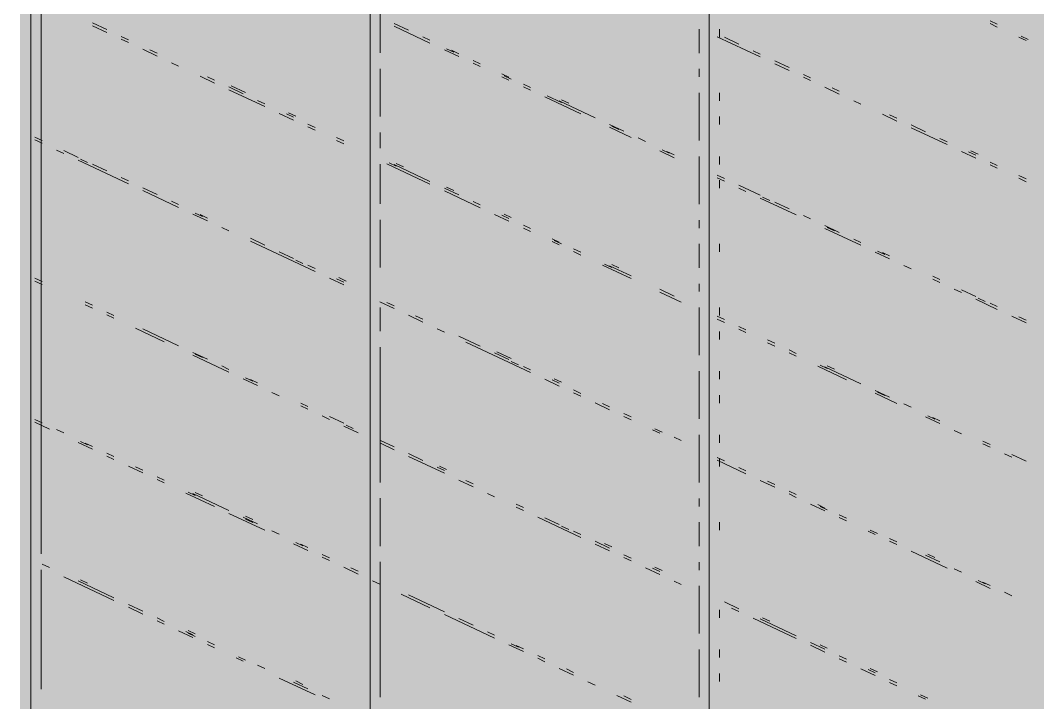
# Paper-space layout '03 3D Building and Roof' of a CAD drawing. Header units: millimetres. Extents: x 5 to 415, y 5 to 292.
# Drawn here: x 207.66 to 215.16, y 214.81 to 219.84 of the extents above; entities that cross this region are included whole.
import ezdxf

# ---------------------------------------------------------------- set-up
doc = ezdxf.new("R2010")
doc.units = ezdxf.units.MM
doc.layers.add('EXISTING', color=7, linetype='Continuous')
doc.layers.add('IMAGES', color=7, linetype='Continuous')

# ---------------------------------------------------------------- blocks, each defined once
blk = doc.blocks.new('SHEET_03')
at = {"layer": 'EXISTING', "color": 250, "lineweight": 9}
for p, q in [((207.7416, 229.124), (207.7416, 212.4725)), ((210.242, 227.9501), (210.242, 211.2986)), ((212.7424, 226.7763), (212.7424, 210.1248)), ((207.8166, 215.9084), (207.8166, 219.954)), ((210.317, 219.601), (210.317, 219.9528)), ((208.1951, 219.8218), (208.301, 219.7721)), ((214.8132, 219.837), (214.8661, 219.8122)), ((208.1951, 219.801), (208.301, 219.7513)), ((210.4188, 219.8186), (210.5247, 219.7689)), ((210.4188, 219.7978), (210.6835, 219.6735)), ((212.6673, 219.5998), (212.6673, 219.7756)), ((212.8174, 219.717), (212.8174, 219.7756)), ((214.8132, 219.8162), (214.8661, 219.7914)), ((208.4069, 219.7224), (208.4598, 219.6976)), ((208.4069, 219.7016), (208.4598, 219.6767)), ((210.6306, 219.7192), (210.6835, 219.6943)), ((212.8013, 219.72), (213.1189, 219.5709)), ((212.8542, 219.716), (212.9601, 219.6663)), ((215.0249, 219.7168), (215.0779, 219.6919)), ((215.0416, 219.7246), (215.0945, 219.6998)), ((208.5657, 219.627), (208.6716, 219.5773)), ((208.6187, 219.623), (208.6716, 219.5981)), ((210.7894, 219.6238), (210.8953, 219.5741)), ((210.8061, 219.6316), (210.859, 219.6068)), ((210.8423, 219.6198), (210.8953, 219.5949)), ((213.066, 219.6165), (213.1189, 219.5917)), ((208.7775, 219.5276), (208.8305, 219.5028)), ((211.0012, 219.5452), (211.0541, 219.5203)), ((211.0012, 219.5244), (211.0541, 219.4995)), ((213.2248, 219.542), (213.3307, 219.4923)), ((213.2248, 219.5212), (213.3307, 219.4715)), ((210.317, 219.1319), (210.317, 219.4837)), ((212.6673, 219.4239), (212.6673, 219.4825)), ((208.9893, 219.4282), (209.0952, 219.3785)), ((209.0422, 219.4241), (209.0952, 219.3993)), ((211.2129, 219.4458), (211.2659, 219.4209)), ((211.2129, 219.425), (211.2659, 219.4001)), ((211.2296, 219.4328), (211.2826, 219.4079)), ((211.3718, 219.3712), (211.4247, 219.3464)), ((213.4366, 219.4426), (213.4896, 219.4177)), ((213.4366, 219.4217), (213.4896, 219.3969)), ((209.2011, 219.3496), (209.307, 219.2999)), ((209.2011, 219.3288), (209.4658, 219.2045)), ((209.3236, 219.3077), (209.2177, 219.3574)), ((211.3718, 219.3504), (211.4247, 219.3255)), ((212.6673, 218.9548), (212.6673, 219.3066)), ((212.8174, 219.248), (212.8174, 219.3066)), ((213.5954, 219.3472), (213.7013, 219.2975)), ((213.6484, 219.3431), (213.7013, 219.3183)), ((209.4128, 219.2502), (209.4658, 219.2253)), ((211.5306, 219.2758), (211.7953, 219.1516)), ((211.5473, 219.2837), (211.6532, 219.2339)), ((211.6365, 219.2469), (211.9012, 219.1227)), ((211.7061, 219.2299), (211.6532, 219.2548)), ((213.8072, 219.2478), (213.8602, 219.2229)), ((209.5717, 219.1548), (209.6776, 219.1051)), ((209.6246, 219.1507), (209.6776, 219.1259)), ((209.6942, 219.1337), (209.6413, 219.1586)), ((214.019, 219.1483), (214.1249, 219.0986)), ((209.7835, 219.0762), (209.8364, 219.0513)), ((212.0071, 219.0729), (212.113, 219.0232)), ((212.8174, 219.0721), (212.8174, 219.1307)), ((214.0719, 219.1443), (214.1249, 219.1194)), ((209.7835, 219.0554), (209.8364, 219.0305)), ((210.317, 218.8974), (210.317, 219.0146)), ((212.0071, 219.0521), (212.1659, 218.9776)), ((212.0238, 219.06), (212.0767, 219.0351)), ((214.2308, 219.0697), (214.3367, 219.02)), ((214.2308, 219.0489), (214.4955, 218.9246)), ((207.7716, 218.98), (207.8245, 218.9551)), ((207.7716, 218.9592), (207.8245, 218.9343)), ((209.9952, 218.9767), (210.0482, 218.9519)), ((209.9952, 218.9559), (210.0482, 218.9311)), ((212.2189, 218.9735), (212.2718, 218.9487)), ((214.4425, 218.9703), (214.4955, 218.9454)), ((207.9304, 218.8846), (207.9833, 218.8597)), ((207.9833, 218.8805), (208.0892, 218.8308)), ((212.3777, 218.8781), (212.4836, 218.8284)), ((212.3944, 218.886), (212.4473, 218.8611)), ((212.4307, 218.8741), (212.4836, 218.8492)), ((214.6014, 218.8749), (214.7073, 218.8252)), ((214.6543, 218.8709), (214.7073, 218.846)), ((214.7239, 218.8538), (214.671, 218.8787)), ((208.0892, 218.81), (208.4598, 218.636)), ((208.1059, 218.8178), (208.1588, 218.793)), ((208.1951, 218.7811), (208.301, 218.7314)), ((210.317, 218.487), (210.317, 218.7801)), ((210.3658, 218.7819), (210.6835, 218.6328)), ((210.3825, 218.7898), (210.4355, 218.7649)), ((210.4188, 218.7779), (210.6835, 218.6536)), ((210.4884, 218.7609), (210.4355, 218.7857)), ((212.6673, 218.4857), (212.6673, 218.8375)), ((212.8174, 218.7789), (212.8174, 218.8375)), ((214.8132, 218.7963), (214.8661, 218.7714)), ((214.8132, 218.7755), (214.8661, 218.7506)), ((212.8013, 218.7001), (212.8542, 218.6753)), ((215.0249, 218.6969), (215.0779, 218.672)), ((208.4069, 218.6817), (208.4598, 218.6568)), ((212.8013, 218.6793), (212.8542, 218.6544)), ((212.8174, 218.603), (212.8174, 218.6616)), ((212.9601, 218.6255), (213.1189, 218.551)), ((215.0249, 218.6761), (215.0779, 218.6512)), ((208.5657, 218.6071), (208.6716, 218.5574)), ((208.5657, 218.5863), (208.8305, 218.462)), ((210.7894, 218.6039), (210.8953, 218.5542)), ((210.7894, 218.5831), (211.0541, 218.4588)), ((210.859, 218.5869), (210.8061, 218.6117)), ((212.9601, 218.6047), (213.0131, 218.5799)), ((208.7775, 218.5077), (208.8305, 218.4829)), ((211.0012, 218.5045), (211.0541, 218.4796)), ((213.1189, 218.5302), (213.3837, 218.4059)), ((213.1356, 218.538), (213.1886, 218.5131)), ((213.2248, 218.5013), (213.3307, 218.4515)), ((208.9363, 218.4123), (209.0422, 218.3626)), ((208.953, 218.4202), (209.006, 218.3953)), ((208.9893, 218.4083), (209.0422, 218.3834)), ((211.16, 218.4091), (211.2659, 218.3594)), ((211.2129, 218.4051), (211.2659, 218.3802)), ((211.2826, 218.388), (211.2296, 218.4129)), ((213.4366, 218.4018), (213.4896, 218.377)), ((210.317, 218.0179), (210.317, 218.3697)), ((211.3718, 218.3305), (211.4247, 218.3056)), ((212.6673, 218.3098), (212.6673, 218.3685)), ((213.5954, 218.3273), (213.7013, 218.2776)), ((209.1481, 218.3129), (209.2011, 218.288)), ((211.3718, 218.3097), (211.4247, 218.2848)), ((213.5954, 218.3065), (213.8602, 218.1822)), ((213.6121, 218.3143), (213.6651, 218.2894)), ((209.3599, 218.2343), (209.4658, 218.1846)), ((209.3599, 218.2135), (209.8364, 217.9898)), ((211.5836, 218.2311), (211.6365, 218.2062)), ((211.5836, 218.2103), (211.6365, 218.1854)), ((211.6002, 218.2181), (211.6532, 218.1932)), ((212.6673, 218.0167), (212.6673, 218.1926)), ((212.8174, 218.1339), (212.8174, 218.1926)), ((213.8072, 218.2278), (213.8602, 218.203)), ((209.5717, 218.1349), (209.6776, 218.0852)), ((211.7424, 218.1565), (211.7953, 218.1316)), ((211.7424, 218.1357), (211.7953, 218.1108)), ((213.9661, 218.1325), (214.0719, 218.0828)), ((213.9827, 218.1403), (214.0357, 218.1154)), ((214.019, 218.1284), (214.0719, 218.1036)), ((209.6942, 218.0722), (209.7472, 218.0473)), ((209.7835, 218.0354), (209.8364, 218.0106)), ((211.9542, 218.0363), (212.1659, 217.9368)), ((211.9708, 218.0441), (212.0238, 218.0192)), ((212.0071, 218.0322), (212.1659, 217.9577)), ((212.0767, 218.0152), (212.0238, 218.04)), ((214.1778, 218.033), (214.2308, 218.0082)), ((214.3896, 217.9544), (214.4425, 217.9296)), ((207.7716, 217.9392), (207.8245, 217.9144)), ((207.7716, 217.9184), (207.8245, 217.8936)), ((209.9423, 217.9401), (210.0482, 217.8904)), ((209.9952, 217.936), (210.0482, 217.9112)), ((210.0648, 217.919), (210.0119, 217.9439)), ((212.6673, 217.8408), (212.6673, 217.8994)), ((214.3896, 217.9336), (214.4425, 217.9088)), ((212.3777, 217.8582), (212.4836, 217.8085)), ((212.3777, 217.8374), (212.5366, 217.7629)), ((214.5484, 217.859), (214.6014, 217.8342)), ((214.6014, 217.855), (214.7073, 217.8053)), ((208.1422, 217.7653), (208.1951, 217.7404)), ((208.1422, 217.7444), (208.1951, 217.7196)), ((210.3129, 217.7661), (210.4188, 217.7164)), ((210.317, 217.5488), (210.317, 217.7247)), ((210.3658, 217.762), (210.4188, 217.7372)), ((212.6673, 217.3717), (212.6673, 217.7235)), ((212.8174, 217.6649), (212.8174, 217.7235)), ((214.7073, 217.7845), (214.8661, 217.7099)), ((214.7239, 217.7923), (214.7769, 217.7675)), ((214.8132, 217.7556), (214.8661, 217.7307)), ((208.301, 217.6907), (208.354, 217.6658)), ((208.301, 217.6699), (208.354, 217.645)), ((210.5247, 217.6667), (210.6306, 217.6169)), ((210.5776, 217.6626), (210.6306, 217.6378)), ((212.8013, 217.6594), (212.8542, 217.6345)), ((214.972, 217.6602), (215.0779, 217.6105)), ((215.0249, 217.6562), (215.0779, 217.6313)), ((212.8013, 217.6386), (212.8542, 217.6137)), ((212.9601, 217.5848), (213.0131, 217.56)), ((208.5128, 217.5705), (208.7246, 217.471)), ((208.5657, 217.5664), (208.8305, 217.4421)), ((210.7364, 217.5672), (210.7894, 217.5424)), ((210.8953, 217.5135), (211.0541, 217.4389)), ((212.8174, 217.489), (212.8174, 217.5476)), ((212.9601, 217.564), (213.0131, 217.5391)), ((210.317, 216.4348), (210.317, 217.4316)), ((210.9482, 217.4678), (211.4247, 217.2441)), ((213.1719, 217.4854), (213.2248, 217.4605)), ((213.1719, 217.4646), (213.2248, 217.4397)), ((208.9363, 217.3924), (209.0422, 217.3427)), ((208.9363, 217.3716), (209.2011, 217.2473)), ((208.953, 217.3794), (209.006, 217.3546)), ((211.16, 217.3892), (211.2659, 217.3395)), ((211.2826, 217.3473), (211.1767, 217.397)), ((213.3307, 217.4108), (213.3837, 217.386)), ((213.3307, 217.39), (213.3837, 217.3652)), ((209.1481, 217.293), (209.2011, 217.2681)), ((211.2826, 217.3265), (211.3355, 217.3016)), ((211.3718, 217.2898), (211.4247, 217.2649)), ((213.5425, 217.2906), (213.7543, 217.1912)), ((213.5592, 217.2984), (213.6121, 217.2736)), ((213.5954, 217.2865), (213.8602, 217.1623)), ((213.6651, 217.2695), (213.6121, 217.2944)), ((209.307, 217.1976), (209.4128, 217.1479)), ((209.3236, 217.2054), (209.3766, 217.1806)), ((211.6532, 217.1733), (211.6002, 217.1982)), ((212.6673, 216.9027), (212.6673, 217.2545)), ((212.8174, 217.1958), (212.8174, 217.2545)), ((209.3599, 217.1936), (209.4128, 217.1687)), ((211.5306, 217.1944), (211.6365, 217.1447)), ((211.5836, 217.1903), (211.6365, 217.1655)), ((209.5187, 217.0982), (209.5717, 217.0733)), ((211.7424, 217.1158), (211.7953, 217.0909)), ((211.7424, 217.095), (211.7953, 217.0701)), ((212.8174, 217.0199), (212.8174, 217.0786)), ((213.9661, 217.1126), (214.0719, 217.0628)), ((213.9661, 217.0917), (214.1249, 217.0172)), ((213.9827, 217.0996), (214.0357, 217.0747)), ((209.7305, 217.0196), (209.7835, 216.9947)), ((209.7305, 216.9988), (209.7835, 216.9739)), ((211.9012, 217.0204), (212.0071, 216.9707)), ((211.9542, 217.0164), (212.0071, 216.9915)), ((214.1778, 217.0131), (214.2308, 216.9883)), ((207.7716, 216.8985), (207.8245, 216.8737)), ((209.8893, 216.9242), (209.9423, 216.8993)), ((209.9423, 216.9202), (210.0482, 216.8704)), ((212.113, 216.9418), (212.1659, 216.9169)), ((212.113, 216.921), (212.1659, 216.8961)), ((214.3367, 216.9178), (214.4425, 216.868)), ((214.3533, 216.9256), (214.4063, 216.9007)), ((214.3896, 216.9137), (214.4425, 216.8889)), ((207.7716, 216.8777), (207.8775, 216.828)), ((207.9304, 216.824), (207.9833, 216.7991)), ((210.0482, 216.8496), (210.1541, 216.7999)), ((210.0648, 216.8575), (210.1178, 216.8326)), ((212.3248, 216.8216), (212.3777, 216.7967)), ((212.3414, 216.8294), (212.3944, 216.8045)), ((210.3129, 216.7462), (210.4188, 216.6965)), ((212.4836, 216.7678), (212.5366, 216.7429)), ((212.6673, 216.4336), (212.6673, 216.7854)), ((212.8174, 216.7268), (212.8174, 216.7854)), ((214.5484, 216.8183), (214.6014, 216.7935)), ((208.0892, 216.7286), (208.1951, 216.6789)), ((208.1059, 216.7364), (208.1588, 216.7115)), ((208.1422, 216.7245), (208.1951, 216.6997)), ((210.3129, 216.7254), (210.4188, 216.6756)), ((214.7602, 216.7397), (214.8132, 216.7149)), ((214.7602, 216.7189), (214.8132, 216.694)), ((208.301, 216.65), (208.354, 216.6251)), ((208.301, 216.6292), (208.354, 216.6043)), ((210.5247, 216.6467), (210.6306, 216.597)), ((210.5247, 216.6259), (210.7894, 216.5017)), ((212.8013, 216.6187), (212.8542, 216.5938)), ((212.8013, 216.5979), (213.0131, 216.4984)), ((212.8174, 216.5509), (212.8174, 216.6095)), ((214.919, 216.6443), (214.972, 216.6195)), ((214.972, 216.6403), (215.0779, 216.5906)), ((208.4598, 216.5546), (208.5657, 216.5049)), ((208.5128, 216.5505), (208.5657, 216.5257)), ((210.7364, 216.5473), (210.7894, 216.5225)), ((210.8061, 216.5303), (210.7531, 216.5551)), ((212.9601, 216.5441), (213.0131, 216.5192)), ((208.6716, 216.476), (208.7246, 216.4511)), ((208.6716, 216.4552), (208.7246, 216.4303)), ((210.8953, 216.4519), (211.0012, 216.4022)), ((210.9482, 216.4479), (211.0012, 216.423)), ((213.1189, 216.4487), (213.2248, 216.399)), ((213.1719, 216.4447), (213.2248, 216.4198)), ((208.8834, 216.3557), (209.0952, 216.2563)), ((208.9001, 216.3636), (208.953, 216.3387)), ((208.9363, 216.3517), (209.2011, 216.2274)), ((209.006, 216.3347), (208.953, 216.3595)), ((210.317, 215.9658), (210.317, 216.3176)), ((211.1071, 216.3525), (211.16, 216.3277)), ((212.6673, 216.2577), (212.6673, 216.3164)), ((213.3307, 216.3701), (213.3837, 216.3453)), ((213.3307, 216.3493), (213.3837, 216.3244)), ((211.3188, 216.2739), (211.3718, 216.2491)), ((211.3188, 216.2531), (211.3718, 216.2282)), ((213.4896, 216.2747), (213.5954, 216.225)), ((213.5425, 216.2707), (213.5954, 216.2458)), ((213.5592, 216.2577), (213.6121, 216.2328)), ((209.2011, 216.2066), (209.4658, 216.0823)), ((209.307, 216.1777), (209.4128, 216.128)), ((209.3766, 216.1607), (209.3236, 216.1855)), ((209.3236, 216.1647), (209.3766, 216.1399)), ((211.4777, 216.1785), (211.7953, 216.0294)), ((211.5306, 216.1745), (211.6365, 216.1248)), ((213.7013, 216.1961), (213.7543, 216.1713)), ((213.7013, 216.1753), (213.7543, 216.1504)), ((209.5187, 216.0783), (209.5717, 216.0534)), ((211.6532, 216.1118), (211.7061, 216.0869)), ((211.7424, 216.0751), (211.7953, 216.0502)), ((212.6673, 215.9646), (212.6673, 216.1405)), ((212.8174, 216.0818), (212.8174, 216.1405)), ((213.9131, 216.0759), (213.9661, 216.051)), ((213.9298, 216.0837), (213.9827, 216.0588)), ((211.9012, 216.0005), (212.0071, 215.9508)), ((214.0719, 216.0221), (214.1249, 215.9973)), ((214.0719, 216.0013), (214.1249, 215.9765)), ((209.6776, 215.9829), (209.7835, 215.9332)), ((209.6942, 215.9907), (209.7472, 215.9659)), ((209.7305, 215.9789), (209.7835, 215.954)), ((211.9012, 215.9797), (212.0071, 215.93)), ((212.0238, 215.9586), (211.9708, 215.9835)), ((214.2308, 215.9267), (214.4955, 215.8025)), ((209.8893, 215.9043), (209.9423, 215.8794)), ((209.8893, 215.8835), (209.9423, 215.8586)), ((210.317, 214.8518), (210.317, 215.8485)), ((212.113, 215.9011), (212.1659, 215.8762)), ((212.113, 215.8803), (212.1659, 215.8554)), ((212.6673, 215.7887), (212.6673, 215.8473)), ((214.3367, 215.8978), (214.4425, 215.8481)), ((214.4063, 215.8808), (214.3533, 215.9057)), ((207.8166, 214.9116), (207.8166, 215.7911)), ((207.8245, 215.833), (207.8775, 215.8081)), ((210.0482, 215.8089), (210.1541, 215.7592)), ((210.1011, 215.8049), (210.1541, 215.78)), ((212.2718, 215.8057), (212.3777, 215.756)), ((212.3248, 215.8016), (212.3777, 215.7768)), ((212.3944, 215.7846), (212.3414, 215.8095)), ((214.5484, 215.7984), (214.6014, 215.7736)), ((207.9833, 215.7376), (208.354, 215.5636)), ((208.0892, 215.7087), (208.354, 215.5844)), ((208.1588, 215.6916), (208.1059, 215.7165)), ((210.26, 215.7095), (210.3129, 215.6846)), ((212.4836, 215.7063), (212.5366, 215.6814)), ((214.7073, 215.703), (214.8132, 215.6533)), ((214.7239, 215.7109), (214.7769, 215.686)), ((214.7602, 215.699), (214.8132, 215.6741)), ((212.6673, 215.3196), (212.6673, 215.6714)), ((214.919, 215.6244), (214.972, 215.5996)), ((210.4717, 215.6101), (210.6835, 215.5106)), ((210.5247, 215.606), (210.7894, 215.4817)), ((212.8542, 215.5531), (212.9601, 215.5034)), ((208.4598, 215.5347), (208.5657, 215.485)), ((208.4598, 215.5139), (208.5657, 215.4642)), ((212.8174, 215.4369), (212.8174, 215.4955)), ((212.9072, 215.5074), (212.9601, 215.4826)), ((208.6716, 215.4353), (208.7246, 215.4104)), ((208.6716, 215.4144), (208.7246, 215.3896)), ((210.7894, 215.4609), (211.16, 215.2869)), ((210.8953, 215.432), (211.0012, 215.3823)), ((213.066, 215.4329), (213.3837, 215.2837)), ((213.1189, 215.4288), (213.3837, 215.3045)), ((213.1886, 215.4118), (213.1356, 215.4366)), ((208.8305, 215.3399), (208.9363, 215.2902)), ((208.8834, 215.3358), (208.9363, 215.311)), ((208.953, 215.3188), (208.9001, 215.3437)), ((208.9001, 215.3228), (208.953, 215.298)), ((211.1071, 215.3326), (211.16, 215.3078)), ((209.0422, 215.2613), (209.0952, 215.2364)), ((213.4896, 215.2548), (213.5954, 215.2051)), ((209.0422, 215.2405), (209.0952, 215.2156)), ((211.2659, 215.2372), (211.3718, 215.1875)), ((211.2826, 215.2451), (211.3355, 215.2202)), ((211.3188, 215.2332), (211.3718, 215.2083)), ((212.6673, 214.8505), (212.6673, 215.2023)), ((212.8174, 215.1437), (212.8174, 215.2023)), ((213.4896, 215.234), (213.5954, 215.1843)), ((213.6121, 215.2129), (213.5592, 215.2378)), ((209.254, 215.141), (209.307, 215.1162)), ((209.2707, 215.1489), (209.3236, 215.124)), ((211.4777, 215.1586), (211.5306, 215.1338)), ((211.4777, 215.1378), (211.5306, 215.1129)), ((213.7013, 215.1554), (213.7543, 215.1305)), ((213.7013, 215.1346), (213.7543, 215.1097)), ((209.4128, 215.0873), (209.4658, 215.0624)), ((211.6365, 215.0632), (211.7424, 215.0135)), ((211.6894, 215.0592), (211.7424, 215.0343)), ((212.8174, 214.9678), (212.8174, 215.0264)), ((213.8602, 215.06), (213.9661, 215.0103)), ((213.9131, 215.056), (213.9661, 215.0311)), ((213.9827, 215.0389), (213.9298, 215.0638)), ((209.5717, 214.9919), (209.8364, 214.8676)), ((209.6776, 214.963), (209.7835, 214.9133)), ((209.7472, 214.946), (209.6942, 214.9708)), ((211.8483, 214.9638), (211.9012, 214.939)), ((214.0719, 214.9814), (214.1249, 214.9565)), ((214.0719, 214.9606), (214.1249, 214.9357)), ((209.8893, 214.8636), (209.9423, 214.8387)), ((212.0601, 214.8644), (212.1659, 214.8147)), ((212.113, 214.8604), (212.1659, 214.8355)), ((214.2837, 214.8612), (214.3367, 214.8363)), ((214.3004, 214.869), (214.3533, 214.8441))]:
    blk.add_line(p, q, dxfattribs=at)
at = {"layer": 'IMAGES', "color": 7}
for points in [[(215.1593, 209), (215.3259, 209), (215.1593, 225.5), (215.3259, 225.5)], [(212.6597, 218.6667), (212.8264, 218.6667), (212.6597, 223.6667), (212.8264, 223.6667)], [(210.3268, 219.8333), (210.4935, 219.8333), (210.3268, 220.5), (210.4935, 220.5)], [(207.6607, 219.8333), (207.8273, 219.8333), (207.6607, 220.1667), (207.8273, 220.1667)], [(207.8273, 219.8333), (207.9939, 219.8333), (207.8273, 220), (207.9939, 220)], [(207.9939, 219.8333), (208.3272, 219.8333), (207.9939, 220), (208.3272, 220)], [(208.3272, 219.8333), (209.6603, 219.8333), (208.3272, 220), (209.6603, 220)], [(209.6603, 219.8333), (210.1602, 219.8333), (209.6603, 220), (210.1602, 220)], [(210.1602, 219.8333), (210.3268, 219.8333), (210.1602, 220), (210.3268, 220)], [(210.4935, 219.8333), (211.9932, 219.8333), (210.4935, 220), (211.9932, 220)], [(211.9932, 219.8333), (212.6597, 219.8333), (211.9932, 220), (212.6597, 220)], [(212.8264, 219.8333), (212.993, 219.8333), (212.8264, 220), (212.993, 220)], [(212.993, 219.8333), (214.1595, 219.8333), (212.993, 220), (214.1595, 220)], [(214.1595, 219.8333), (214.826, 219.8333), (214.1595, 220), (214.826, 220)], [(214.826, 219.8333), (215.1593, 219.8333), (214.826, 220), (215.1593, 220)], [(207.6607, 219.1667), (207.8273, 219.1667), (207.6607, 219.8333), (207.8273, 219.8333)], [(207.8273, 219.6667), (208.1606, 219.6667), (207.8273, 219.8333), (208.1606, 219.8333)], [(208.1606, 219.6667), (208.3272, 219.6667), (208.1606, 219.8333), (208.3272, 219.8333)], [(208.3272, 219.5), (208.4938, 219.5), (208.3272, 219.8333), (208.4938, 219.8333)], [(208.4938, 219.6667), (210.1602, 219.6667), (208.4938, 219.8333), (210.1602, 219.8333)], [(210.1602, 219.5), (210.4935, 219.5), (210.1602, 219.8333), (210.4935, 219.8333)], [(210.4935, 219.5), (210.6601, 219.5), (210.4935, 219.8333), (210.6601, 219.8333)], [(210.6601, 219.6667), (212.4931, 219.6667), (210.6601, 219.8333), (212.4931, 219.8333)], [(212.4931, 219.6667), (212.6597, 219.6667), (212.4931, 219.8333), (212.6597, 219.8333)], [(212.8264, 219.6667), (212.993, 219.6667), (212.8264, 219.8333), (212.993, 219.8333)], [(212.993, 219.6667), (214.6594, 219.6667), (212.993, 219.8333), (214.6594, 219.8333)], [(214.6594, 219.6667), (214.9926, 219.6667), (214.6594, 219.8333), (214.9926, 219.8333)], [(214.9926, 219.5), (215.1593, 219.5), (214.9926, 219.8333), (215.1593, 219.8333)], [(207.8273, 219), (207.9939, 219), (207.8273, 219.6667), (207.9939, 219.6667)], [(207.9939, 219.5), (208.3272, 219.5), (207.9939, 219.6667), (208.3272, 219.6667)], [(208.4938, 219.5), (208.6605, 219.5), (208.4938, 219.6667), (208.6605, 219.6667)], [(208.6605, 219.3333), (208.8271, 219.3333), (208.6605, 219.6667), (208.8271, 219.6667)], [(208.8271, 219.5), (210.1602, 219.5), (208.8271, 219.6667), (210.1602, 219.6667)], [(210.6601, 219.5), (210.9934, 219.5), (210.6601, 219.6667), (210.9934, 219.6667)], [(210.9934, 219.5), (211.16, 219.5), (210.9934, 219.6667), (211.16, 219.6667)], [(211.16, 219.5), (212.4931, 219.5), (211.16, 219.6667), (212.4931, 219.6667)], [(212.4931, 219), (212.6597, 219), (212.4931, 219.6667), (212.6597, 219.6667)], [(212.8264, 219.5), (213.1596, 219.5), (212.8264, 219.6667), (213.1596, 219.6667)], [(213.1596, 219.5), (213.3263, 219.5), (213.1596, 219.6667), (213.3263, 219.6667)], [(213.3263, 219.5), (214.9926, 219.5), (213.3263, 219.6667), (214.9926, 219.6667)], [(207.9939, 219.3333), (208.6605, 219.3333), (207.9939, 219.5), (208.6605, 219.5)], [(208.8271, 219.3333), (208.9938, 219.3333), (208.8271, 219.5), (208.9938, 219.5)], [(208.9938, 219.3333), (209.327, 219.3333), (208.9938, 219.5), (209.327, 219.5)], [(209.327, 219.3333), (210.1602, 219.3333), (209.327, 219.5), (210.1602, 219.5)], [(210.1602, 219), (210.3268, 219), (210.1602, 219.5), (210.3268, 219.5)], [(210.3268, 218.8333), (210.4935, 218.8333), (210.3268, 219.5), (210.4935, 219.5)], [(210.4935, 219.3333), (210.8267, 219.3333), (210.4935, 219.5), (210.8267, 219.5)], [(210.8267, 219.3333), (210.9934, 219.3333), (210.8267, 219.5), (210.9934, 219.5)], [(210.9934, 219.3333), (211.16, 219.3333), (210.9934, 219.5), (211.16, 219.5)], [(211.16, 219.3333), (211.4933, 219.3333), (211.16, 219.5), (211.4933, 219.5)], [(211.4933, 219.3333), (212.4931, 219.3333), (211.4933, 219.5), (212.4931, 219.5)], [(212.8264, 219.3333), (212.993, 219.3333), (212.8264, 219.5), (212.993, 219.5)], [(212.993, 219.3333), (213.1596, 219.3333), (212.993, 219.5), (213.1596, 219.5)], [(213.1596, 219.3333), (213.3263, 219.3333), (213.1596, 219.5), (213.3263, 219.5)], [(213.3263, 219.3333), (213.6595, 219.3333), (213.3263, 219.5), (213.6595, 219.5)], [(213.6595, 219.3333), (215.1593, 219.3333), (213.6595, 219.5), (215.1593, 219.5)], [(207.9939, 219.1667), (208.9938, 219.1667), (207.9939, 219.3333), (208.9938, 219.3333)], [(208.9938, 219.1667), (209.1604, 219.1667), (208.9938, 219.3333), (209.1604, 219.3333)], [(209.1604, 219.1667), (209.327, 219.1667), (209.1604, 219.3333), (209.327, 219.3333)], [(209.327, 219), (209.4937, 219), (209.327, 219.3333), (209.4937, 219.3333)], [(209.4937, 219.1667), (210.1602, 219.1667), (209.4937, 219.3333), (210.1602, 219.3333)], [(210.4935, 219.1667), (211.16, 219.1667), (210.4935, 219.3333), (211.16, 219.3333)], [(211.16, 219.1667), (211.3266, 219.1667), (211.16, 219.3333), (211.3266, 219.3333)], [(211.3266, 219.1667), (211.6599, 219.1667), (211.3266, 219.3333), (211.6599, 219.3333)], [(211.6599, 219), (211.8266, 219), (211.6599, 219.3333), (211.8266, 219.3333)], [(211.8266, 219.1667), (212.4931, 219.1667), (211.8266, 219.3333), (212.4931, 219.3333)], [(212.8264, 218.6667), (212.993, 218.6667), (212.8264, 219.3333), (212.993, 219.3333)], [(212.993, 219.1667), (213.4929, 219.1667), (212.993, 219.3333), (213.4929, 219.3333)], [(213.4929, 219.1667), (213.9928, 219.1667), (213.4929, 219.3333), (213.9928, 219.3333)], [(213.9928, 219.1667), (215.1593, 219.1667), (213.9928, 219.3333), (215.1593, 219.3333)], [(207.6607, 218.8333), (207.8273, 218.8333), (207.6607, 219.1667), (207.8273, 219.1667)], [(207.9939, 219), (209.327, 219), (207.9939, 219.1667), (209.327, 219.1667)], [(209.4937, 219), (209.8269, 219), (209.4937, 219.1667), (209.8269, 219.1667)], [(209.8269, 219), (209.9936, 219), (209.8269, 219.1667), (209.9936, 219.1667)], [(209.9936, 219), (210.1602, 219), (209.9936, 219.1667), (210.1602, 219.1667)], [(210.4935, 219), (211.6599, 219), (210.4935, 219.1667), (211.6599, 219.1667)], [(211.8266, 219), (211.9932, 219), (211.8266, 219.1667), (211.9932, 219.1667)], [(211.9932, 218.8333), (212.1598, 218.8333), (211.9932, 219.1667), (212.1598, 219.1667)], [(212.1598, 219), (212.4931, 219), (212.1598, 219.1667), (212.4931, 219.1667)], [(212.993, 219), (213.8262, 219), (212.993, 219.1667), (213.8262, 219.1667)], [(213.8262, 219), (214.1595, 219), (213.8262, 219.1667), (214.1595, 219.1667)], [(214.1595, 219), (214.3261, 219), (214.1595, 219.1667), (214.3261, 219.1667)], [(214.3261, 219), (215.1593, 219), (214.3261, 219.1667), (215.1593, 219.1667)], [(207.8273, 218.8333), (208.1606, 218.8333), (207.8273, 219), (208.1606, 219)], [(208.1606, 218.8333), (209.6603, 218.8333), (208.1606, 219), (209.6603, 219)], [(209.6603, 218.8333), (210.1602, 218.8333), (209.6603, 219), (210.1602, 219)], [(210.1602, 218.8333), (210.3268, 218.8333), (210.1602, 219), (210.3268, 219)], [(210.4935, 218.8333), (211.9932, 218.8333), (210.4935, 219), (211.9932, 219)], [(212.1598, 218.8333), (212.3265, 218.8333), (212.1598, 219), (212.3265, 219)], [(212.3265, 218.6667), (212.6597, 218.6667), (212.3265, 219), (212.6597, 219)], [(212.993, 218.8333), (214.1595, 218.8333), (212.993, 219), (214.1595, 219)], [(214.1595, 218.8333), (214.3261, 218.8333), (214.1595, 219), (214.3261, 219)], [(214.3261, 218.8333), (214.4927, 218.8333), (214.3261, 219), (214.4927, 219)], [(214.4927, 218.8333), (214.826, 218.8333), (214.4927, 219), (214.826, 219)], [(214.826, 218.8333), (215.1593, 218.8333), (214.826, 219), (215.1593, 219)], [(207.6607, 218), (207.8273, 218), (207.6607, 218.8333), (207.8273, 218.8333)], [(207.8273, 217.8333), (207.9939, 217.8333), (207.8273, 218.8333), (207.9939, 218.8333)], [(207.9939, 218.6667), (208.1606, 218.6667), (207.9939, 218.8333), (208.1606, 218.8333)], [(208.1606, 218.6667), (208.4938, 218.6667), (208.1606, 218.8333), (208.4938, 218.8333)], [(208.4938, 218.6667), (209.9936, 218.6667), (208.4938, 218.8333), (209.9936, 218.8333)], [(209.9936, 218.6667), (210.1602, 218.6667), (209.9936, 218.8333), (210.1602, 218.8333)], [(210.1602, 218.6667), (210.6601, 218.6667), (210.1602, 218.8333), (210.6601, 218.8333)], [(210.6601, 218.6667), (212.3265, 218.6667), (210.6601, 218.8333), (212.3265, 218.8333)], [(212.993, 218.6667), (214.4927, 218.6667), (212.993, 218.8333), (214.4927, 218.8333)], [(214.4927, 218.6667), (214.6594, 218.6667), (214.4927, 218.8333), (214.6594, 218.8333)], [(214.6594, 218.6667), (214.9926, 218.6667), (214.6594, 218.8333), (214.9926, 218.8333)], [(214.9926, 218.6667), (215.1593, 218.6667), (214.9926, 218.8333), (215.1593, 218.8333)], [(207.9939, 218.5), (208.1606, 218.5), (207.9939, 218.6667), (208.1606, 218.6667)], [(208.1606, 218.5), (208.3272, 218.5), (208.1606, 218.6667), (208.3272, 218.6667)], [(208.3272, 218.5), (208.4938, 218.5), (208.3272, 218.6667), (208.4938, 218.6667)], [(208.4938, 218.5), (208.8271, 218.5), (208.4938, 218.6667), (208.8271, 218.6667)], [(208.8271, 218.5), (210.1602, 218.5), (208.8271, 218.6667), (210.1602, 218.6667)], [(210.1602, 218.5), (210.4935, 218.5), (210.1602, 218.6667), (210.4935, 218.6667)], [(210.4935, 218.5), (210.6601, 218.5), (210.4935, 218.6667), (210.6601, 218.6667)], [(210.6601, 218.5), (210.8267, 218.5), (210.6601, 218.6667), (210.8267, 218.6667)], [(210.8267, 218.3333), (210.9934, 218.3333), (210.8267, 218.6667), (210.9934, 218.6667)], [(210.9934, 218.5), (212.4931, 218.5), (210.9934, 218.6667), (212.4931, 218.6667)], [(212.4931, 217.8333), (212.6597, 217.8333), (212.4931, 218.6667), (212.6597, 218.6667)], [(212.6597, 218.5), (212.993, 218.5), (212.6597, 218.6667), (212.993, 218.6667)], [(212.993, 218.3333), (213.1596, 218.3333), (212.993, 218.6667), (213.1596, 218.6667)], [(213.1596, 218.5), (214.9926, 218.5), (213.1596, 218.6667), (214.9926, 218.6667)], [(214.9926, 218.5), (215.1593, 218.5), (214.9926, 218.6667), (215.1593, 218.6667)], [(207.9939, 218.3333), (208.4938, 218.3333), (207.9939, 218.5), (208.4938, 218.5)], [(208.4938, 218.3333), (208.6605, 218.3333), (208.4938, 218.5), (208.6605, 218.5)], [(208.6605, 218.3333), (208.8271, 218.3333), (208.6605, 218.5), (208.8271, 218.5)], [(208.8271, 218.3333), (209.1604, 218.3333), (208.8271, 218.5), (209.1604, 218.5)], [(209.1604, 218.3333), (210.1602, 218.3333), (209.1604, 218.5), (210.1602, 218.5)], [(210.1602, 217.6667), (210.3268, 217.6667), (210.1602, 218.5), (210.3268, 218.5)], [(210.3268, 217.6667), (210.4935, 217.6667), (210.3268, 218.5), (210.4935, 218.5)], [(210.4935, 218.3333), (210.8267, 218.3333), (210.4935, 218.5), (210.8267, 218.5)], [(210.9934, 218.3333), (211.16, 218.3333), (210.9934, 218.5), (211.16, 218.5)], [(211.16, 218.3333), (211.4933, 218.3333), (211.16, 218.5), (211.4933, 218.5)], [(211.4933, 218.3333), (212.4931, 218.3333), (211.4933, 218.5), (212.4931, 218.5)], [(212.6597, 217.6667), (212.8264, 217.6667), (212.6597, 218.5), (212.8264, 218.5)], [(212.8264, 218.3333), (212.993, 218.3333), (212.8264, 218.5), (212.993, 218.5)], [(213.1596, 218.3333), (213.3263, 218.3333), (213.1596, 218.5), (213.3263, 218.5)], [(213.3263, 218.1667), (213.4929, 218.1667), (213.3263, 218.5), (213.4929, 218.5)], [(213.4929, 218.3333), (215.1593, 218.3333), (213.4929, 218.5), (215.1593, 218.5)], [(207.9939, 218.1667), (208.8271, 218.1667), (207.9939, 218.3333), (208.8271, 218.3333)], [(208.8271, 218.1667), (209.6603, 218.1667), (208.8271, 218.3333), (209.6603, 218.3333)], [(209.6603, 218.1667), (210.1602, 218.1667), (209.6603, 218.3333), (210.1602, 218.3333)], [(210.4935, 218.1667), (211.16, 218.1667), (210.4935, 218.3333), (211.16, 218.3333)], [(211.16, 218.1667), (211.3266, 218.1667), (211.16, 218.3333), (211.3266, 218.3333)], [(211.3266, 218.1667), (211.4933, 218.1667), (211.3266, 218.3333), (211.4933, 218.3333)], [(211.4933, 218.1667), (211.8266, 218.1667), (211.4933, 218.3333), (211.8266, 218.3333)], [(211.8266, 218.1667), (212.4931, 218.1667), (211.8266, 218.3333), (212.4931, 218.3333)], [(212.8264, 218.1667), (212.993, 218.1667), (212.8264, 218.3333), (212.993, 218.3333)], [(212.993, 218.1667), (213.3263, 218.1667), (212.993, 218.3333), (213.3263, 218.3333)], [(213.4929, 218.1667), (213.6595, 218.1667), (213.4929, 218.3333), (213.6595, 218.3333)], [(213.6595, 218), (213.8262, 218), (213.6595, 218.3333), (213.8262, 218.3333)], [(213.8262, 218.1667), (215.1593, 218.1667), (213.8262, 218.3333), (215.1593, 218.3333)], [(207.9939, 218), (209.327, 218), (207.9939, 218.1667), (209.327, 218.1667)], [(209.327, 218), (209.4937, 218), (209.327, 218.1667), (209.4937, 218.1667)], [(209.4937, 218), (209.6603, 218), (209.4937, 218.1667), (209.6603, 218.1667)], [(209.6603, 217.8333), (209.8269, 217.8333), (209.6603, 218.1667), (209.8269, 218.1667)], [(209.8269, 218), (210.1602, 218), (209.8269, 218.1667), (210.1602, 218.1667)], [(210.4935, 218), (211.4933, 218), (210.4935, 218.1667), (211.4933, 218.1667)], [(211.4933, 218), (211.6599, 218), (211.4933, 218.1667), (211.6599, 218.1667)], [(211.6599, 218), (211.8266, 218), (211.6599, 218.1667), (211.8266, 218.1667)], [(211.8266, 218), (211.9932, 218), (211.8266, 218.1667), (211.9932, 218.1667)], [(211.9932, 218), (212.4931, 218), (211.9932, 218.1667), (212.4931, 218.1667)], [(212.8264, 218), (212.993, 218), (212.8264, 218.1667), (212.993, 218.1667)], [(212.993, 218), (213.6595, 218), (212.993, 218.1667), (213.6595, 218.1667)], [(213.8262, 218), (213.9928, 218), (213.8262, 218.1667), (213.9928, 218.1667)], [(213.9928, 218), (214.1595, 218), (213.9928, 218.1667), (214.1595, 218.1667)], [(214.1595, 218), (215.1593, 218), (214.1595, 218.1667), (215.1593, 218.1667)], [(207.6607, 217.8333), (207.8273, 217.8333), (207.6607, 218), (207.8273, 218)], [(207.9939, 217.8333), (209.6603, 217.8333), (207.9939, 218), (209.6603, 218)], [(209.8269, 217.8333), (209.9936, 217.8333), (209.8269, 218), (209.9936, 218)], [(209.9936, 217.6667), (210.1602, 217.6667), (209.9936, 218), (210.1602, 218)], [(210.4935, 217.8333), (211.9932, 217.8333), (210.4935, 218), (211.9932, 218)], [(211.9932, 217.8333), (212.3265, 217.8333), (211.9932, 218), (212.3265, 218)], [(212.3265, 217.8333), (212.4931, 217.8333), (212.3265, 218), (212.4931, 218)], [(212.8264, 217.6667), (212.993, 217.6667), (212.8264, 218), (212.993, 218)], [(212.993, 217.8333), (214.1595, 217.8333), (212.993, 218), (214.1595, 218)], [(214.1595, 217.8333), (214.6594, 217.8333), (214.1595, 218), (214.6594, 218)], [(214.6594, 217.8333), (215.1593, 217.8333), (214.6594, 218), (215.1593, 218)], [(207.6607, 217), (207.8273, 217), (207.6607, 217.8333), (207.8273, 217.8333)], [(207.8273, 217.6667), (208.3272, 217.6667), (207.8273, 217.8333), (208.3272, 217.8333)], [(208.3272, 217.6667), (209.9936, 217.6667), (208.3272, 217.8333), (209.9936, 217.8333)], [(210.4935, 217.6667), (212.1598, 217.6667), (210.4935, 217.8333), (212.1598, 217.8333)], [(212.1598, 217.6667), (212.3265, 217.6667), (212.1598, 217.8333), (212.3265, 217.8333)], [(212.3265, 217.6667), (212.6597, 217.6667), (212.3265, 217.8333), (212.6597, 217.8333)], [(212.993, 217.6667), (214.4927, 217.6667), (212.993, 217.8333), (214.4927, 217.8333)], [(214.4927, 217.6667), (214.6594, 217.6667), (214.4927, 217.8333), (214.6594, 217.8333)], [(214.6594, 217.6667), (214.826, 217.6667), (214.6594, 217.8333), (214.826, 217.8333)], [(214.826, 217.5), (214.9926, 217.5), (214.826, 217.8333), (214.9926, 217.8333)], [(214.9926, 217.6667), (215.1593, 217.6667), (214.9926, 217.8333), (215.1593, 217.8333)], [(207.8273, 216.8333), (207.9939, 216.8333), (207.8273, 217.6667), (207.9939, 217.6667)], [(207.9939, 217.5), (208.1606, 217.5), (207.9939, 217.6667), (208.1606, 217.6667)], [(208.1606, 217.5), (208.3272, 217.5), (208.1606, 217.6667), (208.3272, 217.6667)], [(208.3272, 217.5), (208.8271, 217.5), (208.3272, 217.6667), (208.8271, 217.6667)], [(208.8271, 217.5), (210.1602, 217.5), (208.8271, 217.6667), (210.1602, 217.6667)], [(210.1602, 217.5), (210.6601, 217.5), (210.1602, 217.6667), (210.6601, 217.6667)], [(210.6601, 217.5), (210.9934, 217.5), (210.6601, 217.6667), (210.9934, 217.6667)], [(210.9934, 217.5), (212.4931, 217.5), (210.9934, 217.6667), (212.4931, 217.6667)], [(212.4931, 216.8333), (212.6597, 216.8333), (212.4931, 217.6667), (212.6597, 217.6667)], [(212.6597, 217.5), (212.993, 217.5), (212.6597, 217.6667), (212.993, 217.6667)], [(212.993, 217.3333), (213.1596, 217.3333), (212.993, 217.6667), (213.1596, 217.6667)], [(213.1596, 217.5), (214.826, 217.5), (213.1596, 217.6667), (214.826, 217.6667)], [(214.9926, 217.5), (215.1593, 217.5), (214.9926, 217.6667), (215.1593, 217.6667)], [(207.9939, 217.3333), (208.4938, 217.3333), (207.9939, 217.5), (208.4938, 217.5)], [(208.4938, 217.3333), (208.6605, 217.3333), (208.4938, 217.5), (208.6605, 217.5)], [(208.6605, 217.3333), (208.8271, 217.3333), (208.6605, 217.5), (208.8271, 217.5)], [(208.8271, 217.1667), (208.9938, 217.1667), (208.8271, 217.5), (208.9938, 217.5)], [(208.9938, 217.3333), (210.1602, 217.3333), (208.9938, 217.5), (210.1602, 217.5)], [(210.1602, 216.8333), (210.3268, 216.8333), (210.1602, 217.5), (210.3268, 217.5)], [(210.3268, 216.8333), (210.4935, 216.8333), (210.3268, 217.5), (210.4935, 217.5)], [(210.4935, 217.3333), (210.8267, 217.3333), (210.4935, 217.5), (210.8267, 217.5)], [(210.8267, 217.3333), (210.9934, 217.3333), (210.8267, 217.5), (210.9934, 217.5)], [(210.9934, 217.3333), (211.16, 217.3333), (210.9934, 217.5), (211.16, 217.5)], [(211.16, 217.3333), (211.3266, 217.3333), (211.16, 217.5), (211.3266, 217.5)], [(211.3266, 217.3333), (212.4931, 217.3333), (211.3266, 217.5), (212.4931, 217.5)], [(212.6597, 211.3333), (212.8264, 211.3333), (212.6597, 217.5), (212.8264, 217.5)], [(212.8264, 216.5), (212.993, 216.5), (212.8264, 217.5), (212.993, 217.5)], [(213.1596, 217.3333), (213.3263, 217.3333), (213.1596, 217.5), (213.3263, 217.5)], [(213.3263, 217.3333), (213.4929, 217.3333), (213.3263, 217.5), (213.4929, 217.5)], [(213.4929, 217.3333), (215.1593, 217.3333), (213.4929, 217.5), (215.1593, 217.5)], [(207.9939, 217.1667), (208.8271, 217.1667), (207.9939, 217.3333), (208.8271, 217.3333)], [(208.9938, 217.1667), (209.1604, 217.1667), (208.9938, 217.3333), (209.1604, 217.3333)], [(209.1604, 217.1667), (209.327, 217.1667), (209.1604, 217.3333), (209.327, 217.3333)], [(209.327, 217.1667), (210.1602, 217.1667), (209.327, 217.3333), (210.1602, 217.3333)], [(210.4935, 217.1667), (211.16, 217.1667), (210.4935, 217.3333), (211.16, 217.3333)], [(211.16, 217.1667), (211.4933, 217.1667), (211.16, 217.3333), (211.4933, 217.3333)], [(211.4933, 217), (211.6599, 217), (211.4933, 217.3333), (211.6599, 217.3333)], [(211.6599, 217.1667), (212.4931, 217.1667), (211.6599, 217.3333), (212.4931, 217.3333)], [(212.993, 217.1667), (213.1596, 217.1667), (212.993, 217.3333), (213.1596, 217.3333)], [(213.1596, 217.1667), (213.6595, 217.1667), (213.1596, 217.3333), (213.6595, 217.3333)], [(213.6595, 217.1667), (213.8262, 217.1667), (213.6595, 217.3333), (213.8262, 217.3333)], [(213.8262, 217.1667), (213.9928, 217.1667), (213.8262, 217.3333), (213.9928, 217.3333)], [(213.9928, 217.1667), (215.1593, 217.1667), (213.9928, 217.3333), (215.1593, 217.3333)], [(207.9939, 217), (209.1604, 217), (207.9939, 217.1667), (209.1604, 217.1667)], [(209.1604, 217), (209.6603, 217), (209.1604, 217.1667), (209.6603, 217.1667)], [(209.6603, 217), (210.1602, 217), (209.6603, 217.1667), (210.1602, 217.1667)], [(210.4935, 217), (211.4933, 217), (210.4935, 217.1667), (211.4933, 217.1667)], [(211.6599, 217), (211.8266, 217), (211.6599, 217.1667), (211.8266, 217.1667)], [(211.8266, 217), (211.9932, 217), (211.8266, 217.1667), (211.9932, 217.1667)], [(211.9932, 217), (212.4931, 217), (211.9932, 217.1667), (212.4931, 217.1667)], [(212.993, 217), (213.6595, 217), (212.993, 217.1667), (213.6595, 217.1667)], [(213.6595, 217), (213.8262, 217), (213.6595, 217.1667), (213.8262, 217.1667)], [(213.8262, 217), (213.9928, 217), (213.8262, 217.1667), (213.9928, 217.1667)], [(213.9928, 216.8333), (214.1595, 216.8333), (213.9928, 217.1667), (214.1595, 217.1667)], [(214.1595, 217), (215.1593, 217), (214.1595, 217.1667), (215.1593, 217.1667)], [(207.6607, 216.8333), (207.8273, 216.8333), (207.6607, 217), (207.8273, 217)], [(207.9939, 216.8333), (209.6603, 216.8333), (207.9939, 217), (209.6603, 217)], [(209.6603, 216.8333), (210.1602, 216.8333), (209.6603, 217), (210.1602, 217)], [(210.4935, 216.8333), (211.6599, 216.8333), (210.4935, 217), (211.6599, 217)], [(211.6599, 216.8333), (211.9932, 216.8333), (211.6599, 217), (211.9932, 217)], [(211.9932, 216.8333), (212.1598, 216.8333), (211.9932, 217), (212.1598, 217)], [(212.1598, 216.8333), (212.3265, 216.8333), (212.1598, 217), (212.3265, 217)], [(212.3265, 216.8333), (212.4931, 216.8333), (212.3265, 217), (212.4931, 217)], [(212.993, 216.8333), (213.9928, 216.8333), (212.993, 217), (213.9928, 217)], [(214.1595, 216.8333), (214.3261, 216.8333), (214.1595, 217), (214.3261, 217)], [(214.3261, 216.8333), (214.4927, 216.8333), (214.3261, 217), (214.4927, 217)], [(214.4927, 216.8333), (215.1593, 216.8333), (214.4927, 217), (215.1593, 217)], [(207.6607, 216.6667), (207.9939, 216.6667), (207.6607, 216.8333), (207.9939, 216.8333)], [(207.9939, 216.6667), (208.1606, 216.6667), (207.9939, 216.8333), (208.1606, 216.8333)], [(208.1606, 216.6667), (209.9936, 216.6667), (208.1606, 216.8333), (209.9936, 216.8333)], [(209.9936, 216.6667), (210.1602, 216.6667), (209.9936, 216.8333), (210.1602, 216.8333)], [(210.1602, 216.6667), (210.3268, 216.6667), (210.1602, 216.8333), (210.3268, 216.8333)], [(210.3268, 216.6667), (210.4935, 216.6667), (210.3268, 216.8333), (210.4935, 216.8333)], [(210.4935, 216.6667), (211.9932, 216.6667), (210.4935, 216.8333), (211.9932, 216.8333)], [(211.9932, 216.6667), (212.4931, 216.6667), (211.9932, 216.8333), (212.4931, 216.8333)], [(212.4931, 216.6667), (212.6597, 216.6667), (212.4931, 216.8333), (212.6597, 216.8333)], [(212.993, 216.6667), (214.3261, 216.6667), (212.993, 216.8333), (214.3261, 216.8333)], [(214.3261, 216.6667), (214.826, 216.6667), (214.3261, 216.8333), (214.826, 216.8333)], [(214.826, 216.6667), (215.1593, 216.6667), (214.826, 216.8333), (215.1593, 216.8333)], [(207.6607, 215.8333), (207.8273, 215.8333), (207.6607, 216.6667), (207.8273, 216.6667)], [(207.8273, 216.5), (208.1606, 216.5), (207.8273, 216.6667), (208.1606, 216.6667)], [(208.1606, 216.5), (208.3272, 216.5), (208.1606, 216.6667), (208.3272, 216.6667)], [(208.3272, 216.5), (208.6605, 216.5), (208.3272, 216.6667), (208.6605, 216.6667)], [(208.6605, 216.5), (210.1602, 216.5), (208.6605, 216.6667), (210.1602, 216.6667)], [(210.1602, 216.5), (210.6601, 216.5), (210.1602, 216.6667), (210.6601, 216.6667)], [(210.6601, 216.3333), (210.8267, 216.3333), (210.6601, 216.6667), (210.8267, 216.6667)], [(210.8267, 216.5), (212.4931, 216.5), (210.8267, 216.6667), (212.4931, 216.6667)], [(212.4931, 215.8333), (212.6597, 215.8333), (212.4931, 216.6667), (212.6597, 216.6667)], [(212.993, 216.5), (214.826, 216.5), (212.993, 216.6667), (214.826, 216.6667)], [(214.826, 216.5), (214.9926, 216.5), (214.826, 216.6667), (214.9926, 216.6667)], [(214.9926, 216.5), (215.1593, 216.5), (214.9926, 216.6667), (215.1593, 216.6667)], [(207.8273, 215.8333), (207.9939, 215.8333), (207.8273, 216.5), (207.9939, 216.5)], [(207.9939, 216.3333), (208.3272, 216.3333), (207.9939, 216.5), (208.3272, 216.5)], [(208.3272, 216.3333), (208.4938, 216.3333), (208.3272, 216.5), (208.4938, 216.5)], [(208.4938, 216.3333), (208.8271, 216.3333), (208.4938, 216.5), (208.8271, 216.5)], [(208.8271, 216.3333), (210.1602, 216.3333), (208.8271, 216.5), (210.1602, 216.5)], [(210.1602, 215.8333), (210.3268, 215.8333), (210.1602, 216.5), (210.3268, 216.5)], [(210.3268, 215.6667), (210.4935, 215.6667), (210.3268, 216.5), (210.4935, 216.5)], [(210.4935, 216.3333), (210.6601, 216.3333), (210.4935, 216.5), (210.6601, 216.5)], [(210.8267, 216.3333), (210.9934, 216.3333), (210.8267, 216.5), (210.9934, 216.5)], [(210.9934, 216.3333), (211.16, 216.3333), (210.9934, 216.5), (211.16, 216.5)], [(211.16, 216.3333), (212.4931, 216.3333), (211.16, 216.5), (212.4931, 216.5)], [(212.8264, 216.3333), (213.1596, 216.3333), (212.8264, 216.5), (213.1596, 216.5)], [(213.1596, 216.1667), (213.3263, 216.1667), (213.1596, 216.5), (213.3263, 216.5)], [(213.3263, 216.3333), (214.9926, 216.3333), (213.3263, 216.5), (214.9926, 216.5)], [(214.9926, 216.3333), (215.1593, 216.3333), (214.9926, 216.5), (215.1593, 216.5)], [(207.9939, 216.1667), (208.8271, 216.1667), (207.9939, 216.3333), (208.8271, 216.3333)], [(208.8271, 216.1667), (208.9938, 216.1667), (208.8271, 216.3333), (208.9938, 216.3333)], [(208.9938, 216.1667), (209.1604, 216.1667), (208.9938, 216.3333), (209.1604, 216.3333)], [(209.1604, 216.1667), (209.4937, 216.1667), (209.1604, 216.3333), (209.4937, 216.3333)], [(209.4937, 216.1667), (210.1602, 216.1667), (209.4937, 216.3333), (210.1602, 216.3333)], [(210.4935, 216.1667), (210.9934, 216.1667), (210.4935, 216.3333), (210.9934, 216.3333)], [(210.9934, 216.1667), (211.4933, 216.1667), (210.9934, 216.3333), (211.4933, 216.3333)], [(211.4933, 216.1667), (212.4931, 216.1667), (211.4933, 216.3333), (212.4931, 216.3333)], [(212.8264, 216.1667), (212.993, 216.1667), (212.8264, 216.3333), (212.993, 216.3333)], [(212.993, 216.1667), (213.1596, 216.1667), (212.993, 216.3333), (213.1596, 216.3333)], [(213.3263, 216.1667), (213.4929, 216.1667), (213.3263, 216.3333), (213.4929, 216.3333)], [(213.4929, 216.1667), (213.8262, 216.1667), (213.4929, 216.3333), (213.8262, 216.3333)], [(213.8262, 216.1667), (215.1593, 216.1667), (213.8262, 216.3333), (215.1593, 216.3333)], [(207.9939, 216), (209.1604, 216), (207.9939, 216.1667), (209.1604, 216.1667)], [(209.1604, 216), (209.327, 216), (209.1604, 216.1667), (209.327, 216.1667)], [(209.327, 216), (209.4937, 216), (209.327, 216.1667), (209.4937, 216.1667)], [(209.4937, 215.8333), (209.6603, 215.8333), (209.4937, 216.1667), (209.6603, 216.1667)], [(209.6603, 216), (210.1602, 216), (209.6603, 216.1667), (210.1602, 216.1667)], [(210.4935, 216), (211.3266, 216), (210.4935, 216.1667), (211.3266, 216.1667)], [(211.3266, 216), (211.4933, 216), (211.3266, 216.1667), (211.4933, 216.1667)], [(211.4933, 216), (211.6599, 216), (211.4933, 216.1667), (211.6599, 216.1667)], [(211.6599, 216), (211.9932, 216), (211.6599, 216.1667), (211.9932, 216.1667)], [(211.9932, 216), (212.4931, 216), (211.9932, 216.1667), (212.4931, 216.1667)], [(212.8264, 216), (212.993, 216), (212.8264, 216.1667), (212.993, 216.1667)], [(212.993, 216), (213.4929, 216), (212.993, 216.1667), (213.4929, 216.1667)], [(213.4929, 216), (213.6595, 216), (213.4929, 216.1667), (213.6595, 216.1667)], [(213.6595, 216), (213.8262, 216), (213.6595, 216.1667), (213.8262, 216.1667)], [(213.8262, 216), (214.1595, 216), (213.8262, 216.1667), (214.1595, 216.1667)], [(214.1595, 216), (215.1593, 216), (214.1595, 216.1667), (215.1593, 216.1667)], [(207.9939, 215.8333), (209.4937, 215.8333), (207.9939, 216), (209.4937, 216)], [(209.6603, 215.8333), (209.8269, 215.8333), (209.6603, 216), (209.8269, 216)], [(209.8269, 215.6667), (209.9936, 215.6667), (209.8269, 216), (209.9936, 216)], [(209.9936, 215.8333), (210.1602, 215.8333), (209.9936, 216), (210.1602, 216)], [(210.4935, 215.8333), (211.6599, 215.8333), (210.4935, 216), (211.6599, 216)], [(211.6599, 215.8333), (211.8266, 215.8333), (211.6599, 216), (211.8266, 216)], [(211.8266, 215.8333), (211.9932, 215.8333), (211.8266, 216), (211.9932, 216)], [(211.9932, 215.6667), (212.1598, 215.6667), (211.9932, 216), (212.1598, 216)], [(212.1598, 215.8333), (212.4931, 215.8333), (212.1598, 216), (212.4931, 216)], [(212.8264, 215.6667), (212.993, 215.6667), (212.8264, 216), (212.993, 216)], [(212.993, 215.8333), (213.9928, 215.8333), (212.993, 216), (213.9928, 216)], [(213.9928, 215.8333), (214.1595, 215.8333), (213.9928, 216), (214.1595, 216)], [(214.1595, 215.8333), (214.3261, 215.8333), (214.1595, 216), (214.3261, 216)], [(214.3261, 215.6667), (214.4927, 215.6667), (214.3261, 216), (214.4927, 216)], [(214.4927, 215.8333), (215.1593, 215.8333), (214.4927, 216), (215.1593, 216)], [(207.6607, 215.6667), (207.9939, 215.6667), (207.6607, 215.8333), (207.9939, 215.8333)], [(207.9939, 215.6667), (208.1606, 215.6667), (207.9939, 215.8333), (208.1606, 215.8333)], [(208.1606, 215.6667), (209.8269, 215.6667), (208.1606, 215.8333), (209.8269, 215.8333)], [(209.9936, 215.6667), (210.1602, 215.6667), (209.9936, 215.8333), (210.1602, 215.8333)], [(210.1602, 215.6667), (210.3268, 215.6667), (210.1602, 215.8333), (210.3268, 215.8333)], [(210.4935, 215.6667), (211.9932, 215.6667), (210.4935, 215.8333), (211.9932, 215.8333)], [(212.1598, 215.6667), (212.3265, 215.6667), (212.1598, 215.8333), (212.3265, 215.8333)], [(212.3265, 215.6667), (212.6597, 215.6667), (212.3265, 215.8333), (212.6597, 215.8333)], [(212.993, 215.6667), (214.3261, 215.6667), (212.993, 215.8333), (214.3261, 215.8333)], [(214.4927, 215.6667), (214.6594, 215.6667), (214.4927, 215.8333), (214.6594, 215.8333)], [(214.6594, 215.6667), (214.826, 215.6667), (214.6594, 215.8333), (214.826, 215.8333)], [(214.826, 215.6667), (215.1593, 215.6667), (214.826, 215.8333), (215.1593, 215.8333)], [(207.6607, 214), (207.8273, 214), (207.6607, 215.6667), (207.8273, 215.6667)], [(207.8273, 215.5), (208.1606, 215.5), (207.8273, 215.6667), (208.1606, 215.6667)], [(208.1606, 215.5), (208.4938, 215.5), (208.1606, 215.6667), (208.4938, 215.6667)], [(208.4938, 215.5), (208.6605, 215.5), (208.4938, 215.6667), (208.6605, 215.6667)], [(208.6605, 215.5), (210.1602, 215.5), (208.6605, 215.6667), (210.1602, 215.6667)], [(210.1602, 215.3333), (210.4935, 215.3333), (210.1602, 215.6667), (210.4935, 215.6667)], [(210.4935, 215.5), (210.8267, 215.5), (210.4935, 215.6667), (210.8267, 215.6667)], [(210.8267, 215.5), (212.3265, 215.5), (210.8267, 215.6667), (212.3265, 215.6667)], [(212.3265, 215.5), (212.4931, 215.5), (212.3265, 215.6667), (212.4931, 215.6667)], [(212.4931, 215.5), (212.6597, 215.5), (212.4931, 215.6667), (212.6597, 215.6667)], [(212.8264, 214.8333), (212.993, 214.8333), (212.8264, 215.6667), (212.993, 215.6667)], [(212.993, 215.5), (214.6594, 215.5), (212.993, 215.6667), (214.6594, 215.6667)], [(214.6594, 215.5), (215.1593, 215.5), (214.6594, 215.6667), (215.1593, 215.6667)], [(207.8273, 214.6667), (207.9939, 214.6667), (207.8273, 215.5), (207.9939, 215.5)], [(207.9939, 215.3333), (208.3272, 215.3333), (207.9939, 215.5), (208.3272, 215.5)], [(208.3272, 215.3333), (208.4938, 215.3333), (208.3272, 215.5), (208.4938, 215.5)], [(208.4938, 215.3333), (208.6605, 215.3333), (208.4938, 215.5), (208.6605, 215.5)], [(208.6605, 215.1667), (208.8271, 215.1667), (208.6605, 215.5), (208.8271, 215.5)], [(208.8271, 215.3333), (210.1602, 215.3333), (208.8271, 215.5), (210.1602, 215.5)], [(210.4935, 215.3333), (210.6601, 215.3333), (210.4935, 215.5), (210.6601, 215.5)], [(210.6601, 215.3333), (210.8267, 215.3333), (210.6601, 215.5), (210.8267, 215.5)], [(210.8267, 215.3333), (211.16, 215.3333), (210.8267, 215.5), (211.16, 215.5)], [(211.16, 215.3333), (212.4931, 215.3333), (211.16, 215.5), (212.4931, 215.5)], [(212.4931, 214.8333), (212.6597, 214.8333), (212.4931, 215.5), (212.6597, 215.5)], [(212.993, 215.3333), (213.4929, 215.3333), (212.993, 215.5), (213.4929, 215.5)], [(213.4929, 215.3333), (214.9926, 215.3333), (213.4929, 215.5), (214.9926, 215.5)], [(214.9926, 215.3333), (215.1593, 215.3333), (214.9926, 215.5), (215.1593, 215.5)], [(207.9939, 215.1667), (208.6605, 215.1667), (207.9939, 215.3333), (208.6605, 215.3333)], [(208.8271, 215.1667), (209.1604, 215.1667), (208.8271, 215.3333), (209.1604, 215.3333)], [(209.1604, 215.1667), (210.1602, 215.1667), (209.1604, 215.3333), (210.1602, 215.3333)], [(210.1602, 214.8333), (210.3268, 214.8333), (210.1602, 215.3333), (210.3268, 215.3333)], [(210.3268, 214.6667), (210.4935, 214.6667), (210.3268, 215.3333), (210.4935, 215.3333)], [(210.4935, 215.1667), (210.8267, 215.1667), (210.4935, 215.3333), (210.8267, 215.3333)], [(210.8267, 215.1667), (210.9934, 215.1667), (210.8267, 215.3333), (210.9934, 215.3333)], [(210.9934, 215.1667), (211.16, 215.1667), (210.9934, 215.3333), (211.16, 215.3333)], [(211.16, 215.1667), (211.4933, 215.1667), (211.16, 215.3333), (211.4933, 215.3333)], [(211.4933, 215.1667), (212.4931, 215.1667), (211.4933, 215.3333), (212.4931, 215.3333)], [(212.993, 215.1667), (213.1596, 215.1667), (212.993, 215.3333), (213.1596, 215.3333)], [(213.1596, 215.1667), (213.3263, 215.1667), (213.1596, 215.3333), (213.3263, 215.3333)], [(213.3263, 215.1667), (213.6595, 215.1667), (213.3263, 215.3333), (213.6595, 215.3333)], [(213.6595, 215.1667), (215.1593, 215.1667), (213.6595, 215.3333), (215.1593, 215.3333)], [(207.9939, 215), (208.9938, 215), (207.9939, 215.1667), (208.9938, 215.1667)], [(208.9938, 215), (209.327, 215), (208.9938, 215.1667), (209.327, 215.1667)], [(209.327, 215), (209.4937, 215), (209.327, 215.1667), (209.4937, 215.1667)], [(209.4937, 214.8333), (209.6603, 214.8333), (209.4937, 215.1667), (209.6603, 215.1667)], [(209.6603, 215), (210.1602, 215), (209.6603, 215.1667), (210.1602, 215.1667)], [(210.4935, 215), (211.16, 215), (210.4935, 215.1667), (211.16, 215.1667)], [(211.16, 215), (211.8266, 215), (211.16, 215.1667), (211.8266, 215.1667)], [(211.8266, 215), (212.4931, 215), (211.8266, 215.1667), (212.4931, 215.1667)], [(212.993, 215), (213.4929, 215), (212.993, 215.1667), (213.4929, 215.1667)], [(213.4929, 215), (213.6595, 215), (213.4929, 215.1667), (213.6595, 215.1667)], [(213.6595, 215), (213.8262, 215), (213.6595, 215.1667), (213.8262, 215.1667)], [(213.8262, 215), (214.1595, 215), (213.8262, 215.1667), (214.1595, 215.1667)], [(214.1595, 215), (215.1593, 215), (214.1595, 215.1667), (215.1593, 215.1667)], [(207.9939, 214.8333), (209.4937, 214.8333), (207.9939, 215), (209.4937, 215)], [(209.6603, 214.8333), (209.8269, 214.8333), (209.6603, 215), (209.8269, 215)], [(209.8269, 214.6667), (209.9936, 214.6667), (209.8269, 215), (209.9936, 215)], [(209.9936, 214.8333), (210.1602, 214.8333), (209.9936, 215), (210.1602, 215)], [(210.4935, 214.8333), (211.4933, 214.8333), (210.4935, 215), (211.4933, 215)], [(211.4933, 214.8333), (211.9932, 214.8333), (211.4933, 215), (211.9932, 215)], [(211.9932, 214.8333), (212.4931, 214.8333), (211.9932, 215), (212.4931, 215)], [(212.993, 214.8333), (213.8262, 214.8333), (212.993, 215), (213.8262, 215)], [(213.8262, 214.8333), (213.9928, 214.8333), (213.8262, 215), (213.9928, 215)], [(213.9928, 214.8333), (214.1595, 214.8333), (213.9928, 215), (214.1595, 215)], [(214.1595, 214.8333), (214.3261, 214.8333), (214.1595, 215), (214.3261, 215)], [(214.3261, 214.8333), (215.1593, 214.8333), (214.3261, 215), (215.1593, 215)], [(207.9939, 214.6667), (209.8269, 214.6667), (207.9939, 214.8333), (209.8269, 214.8333)], [(209.9936, 214.6667), (210.1602, 214.6667), (209.9936, 214.8333), (210.1602, 214.8333)], [(210.1602, 214.6667), (210.3268, 214.6667), (210.1602, 214.8333), (210.3268, 214.8333)], [(210.4935, 214.6667), (211.9932, 214.6667), (210.4935, 214.8333), (211.9932, 214.8333)], [(211.9932, 214.6667), (212.1598, 214.6667), (211.9932, 214.8333), (212.1598, 214.8333)], [(212.1598, 214.6667), (212.3265, 214.6667), (212.1598, 214.8333), (212.3265, 214.8333)], [(212.3265, 214.6667), (212.6597, 214.6667), (212.3265, 214.8333), (212.6597, 214.8333)], [(212.8264, 214.5), (212.993, 214.5), (212.8264, 214.8333), (212.993, 214.8333)], [(212.993, 214.6667), (214.3261, 214.6667), (212.993, 214.8333), (214.3261, 214.8333)], [(214.3261, 214.6667), (214.6594, 214.6667), (214.3261, 214.8333), (214.6594, 214.8333)], [(214.6594, 214.6667), (215.1593, 214.6667), (214.6594, 214.8333), (215.1593, 214.8333)]]:
    blk.add_solid(points, dxfattribs=at)

psp = doc.layouts.new('03 3D Building and Roof')

# ---------------------------------------------------------------- block references
psp.add_blockref('SHEET_03', (0, 0))

doc.saveas('drawing.dxf')
